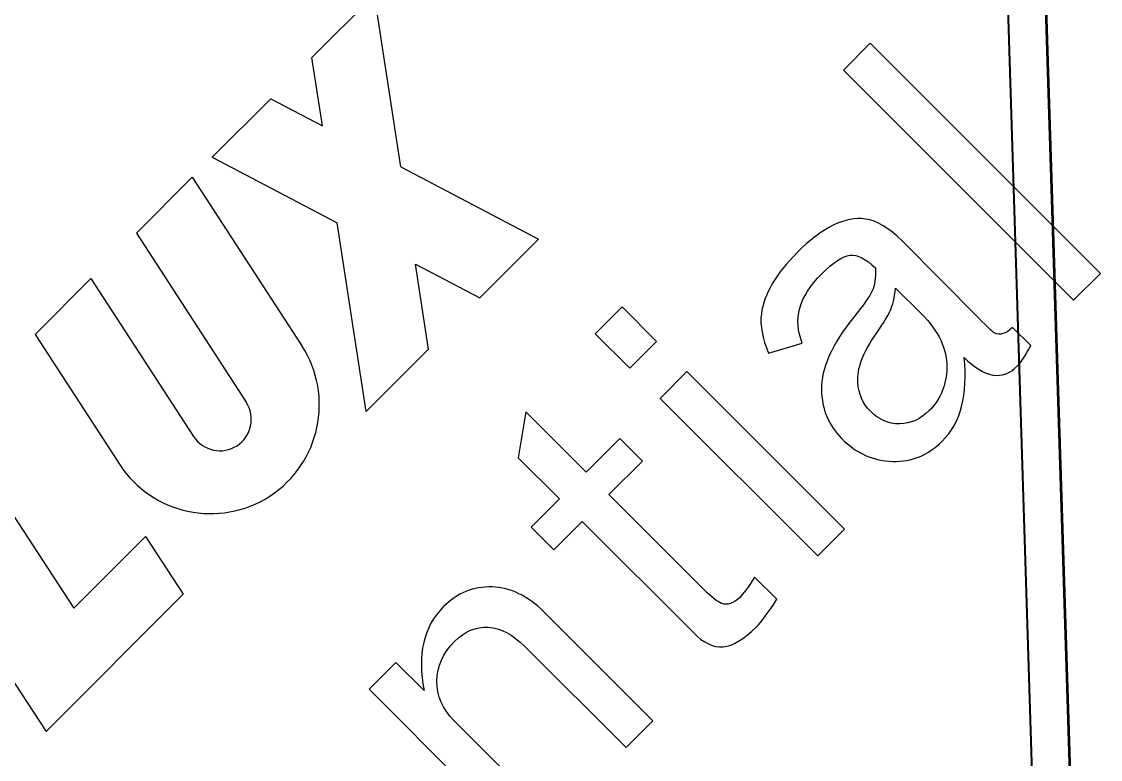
# Model space of a CAD drawing. Header units: millimetres. Extents: x 0 to 1600, y 0 to 1108.
# Drawn here: x 850.9 to 1126.6, y 667.6 to 856.3 of the extents above; entities that cross this region are included whole.
import ezdxf

# ---------------------------------------------------------------- set-up
doc = ezdxf.new("R2010")
doc.units = ezdxf.units.MM
doc.header["$LTSCALE"] = 88
doc.layers.get('0').update_dxf_attribs({"linetype": 'CONTINUOUS'})
doc.layers.add('5_ALL_CURVES', color=7, linetype='CONTINUOUS')
doc.layers.add('8_ALL_NOTES_BALLOONS_SYMBOLS_GT', color=7, linetype='CONTINUOUS')

msp = doc.modelspace()

# ---------------------------------------------------------------- linework, layer by layer
at = {"color": 7}
for p, q in [((1109.8, 946.62), (1122.73, 534.75)), ((1110.12, 946.7), (1123.05, 534.84)), ((1100.67, 935.84), (1112.97, 543.88))]:
    msp.add_line(p, q, dxfattribs=at)
at = {"color": 3}
msp.add_line((1100.49, 935.84), (1112.8, 543.95), dxfattribs=at)
at = {"color": 7, "true_color": 0x0066cc}
for p, q in [((925.12, 847.07), (941.08, 863.03)), ((947.81, 819.1), (941.08, 863.03)), ((927.79, 829.61), (925.12, 847.07)), ((899.62, 821.56), (914.59, 836.54)), ((914.59, 836.54), (927.79, 829.61)), ((899.62, 821.56), (931.59, 804.78)), ((947.81, 819.1), (983.03, 800.62)), ((938.98, 756.57), (931.59, 804.78)), ((968.05, 785.64), (983.03, 800.62)), ((954.94, 772.53), (951.61, 794.27)), ((951.61, 794.27), (968.05, 785.64)), ((938.98, 756.57), (954.94, 772.53))]:
    msp.add_line(p, q, dxfattribs=at)
at = {"color": 1}
for p, q in [((820.17, 773.56), (864.29, 706.31)), ((803.37, 756.77), (857.18, 674.77)), ((864.29, 706.31), (882.55, 724.56)), ((882.55, 724.56), (892.23, 709.81)), ((892.23, 709.81), (857.18, 674.77))]:
    msp.add_line(p, q, dxfattribs=at)
at = {"layer": '5_ALL_CURVES', "color": 5}
for p, q in [((1067.8, 850.7), (1060.95, 843.85)), ((1126.63, 791.87), (1067.8, 850.7)), ((1060.95, 843.85), (1119.78, 785.02)), ((1095.57, 780.39), (1075.93, 800.19)), ((1119.78, 785.02), (1126.63, 791.87)), ((1074.3, 788.12), (1080.83, 781.59)), ((1004.39, 783.3), (997.54, 776.45)), ((1013.19, 774.5), (1004.39, 783.3)), ((1108.83, 773.42), (1104.17, 778.08)), ((997.54, 776.45), (1006.34, 767.65)), ((1006.34, 767.65), (1013.19, 774.5)), ((1041.79, 771.47), (1050.44, 774.06)), ((1020.92, 766.77), (1014.07, 759.92)), ((1061.23, 726.46), (1020.92, 766.77)), ((1014.07, 759.92), (1054.38, 719.61)), ((979.81, 756.5), (977.86, 744.75)), ((995.23, 741.08), (979.81, 756.5)), ((1003.79, 749.64), (995.23, 741.08)), ((1009.57, 743.87), (1003.79, 749.64)), ((977.86, 744.75), (988.38, 734.23)), ((1001.01, 735.31), (1009.57, 743.87)), ((988.38, 734.23), (981.13, 726.98)), ((1025.38, 710.93), (1001.01, 735.31)), ((986.9, 721.2), (994.15, 728.45)), ((994.15, 728.45), (1022.59, 700.01)), ((981.13, 726.98), (986.9, 721.2)), ((1054.38, 719.61), (1061.23, 726.46)), ((1043.94, 708.54), (1038.25, 714.23)), ((1012.24, 677.47), (984.28, 705.43)), ((979.46, 696.55), (1005.39, 670.62)), ((946.56, 692.41), (939.7, 685.56)), ((953.77, 685.2), (946.56, 692.41)), ((939.7, 685.56), (980.01, 645.25)), ((986.87, 652.1), (961.41, 677.55)), ((1005.39, 670.62), (1012.24, 677.47))]:
    msp.add_line(p, q, dxfattribs=at)
for points in [[(1066.57, 805.78), (1061.39, 806.52), (1055.57, 803.66), (1049.16, 797.24)], [(1075.93, 800.19), (1072.62, 803.5), (1069.48, 805.37), (1066.57, 805.78)], [(1049.16, 797.24), (1043.67, 791.75), (1040.6, 786.45), (1039.97, 781.51)], [(1055.34, 791.71), (1058.32, 794.69), (1060.79, 796.29), (1062.63, 796.5)], [(1062.63, 796.5), (1064.5, 796.73), (1066.65, 795.61), (1069.16, 793.26)], [(1050.44, 774.06), (1047.97, 780.04), (1049.56, 785.93), (1055.34, 791.71)], [(1069.16, 793.26), (1069.2, 790.67), (1068.92, 788.72), (1068.32, 787.41)], [(1068.32, 787.41), (1067.72, 786.09), (1066.13, 783.86), (1063.57, 780.68)], [(1072.97, 782.43), (1073.5, 783.66), (1073.98, 785.57), (1074.3, 788.12)], [(1039.97, 781.51), (1039.6, 778.6), (1040.24, 775.26), (1041.79, 771.47)], [(1063.57, 780.68), (1058, 773.74), (1055.26, 767.57), (1055.34, 762.15)], [(1069.32, 776.45), (1071.23, 779.16), (1072.42, 781.15), (1072.97, 782.43)], [(1080.83, 781.59), (1085.29, 777.13), (1087.48, 772.47), (1087.4, 767.77)], [(1099.5, 776.67), (1099.07, 776.89), (1097.79, 778.15), (1095.57, 780.39)], [(1104.17, 778.08), (1102.5, 776.41), (1100.9, 775.93), (1099.5, 776.67)], [(1064.63, 763.98), (1064.38, 767.45), (1065.93, 771.63), (1069.32, 776.45)], [(1105.44, 768.21), (1106.36, 769.12), (1107.48, 770.87), (1108.83, 773.42)], [(1086.21, 748.97), (1090.95, 753.71), (1092.82, 760.84), (1091.78, 770.4)], [(1091.78, 770.4), (1097.08, 765.1), (1101.62, 764.38), (1105.44, 768.21)], [(1087.4, 767.77), (1087.32, 763.39), (1085.81, 759.72), (1082.9, 756.81)], [(1067.8, 756.69), (1065.89, 758.61), (1064.86, 761), (1064.63, 763.98)], [(1055.34, 762.15), (1055.42, 757.13), (1057.17, 752.99), (1060.55, 749.6)], [(1075.33, 753.39), (1072.5, 753.35), (1070.03, 754.46), (1067.8, 756.69)], [(1082.9, 756.81), (1080.67, 754.58), (1078.16, 753.43), (1075.33, 753.39)], [(1060.55, 749.6), (1064.3, 745.86), (1068.64, 743.91), (1073.54, 743.79)], [(1073.54, 743.79), (1078.44, 743.67), (1082.62, 745.38), (1086.21, 748.97)], [(1038.25, 714.23), (1036.61, 711.65), (1035.34, 709.89), (1034.46, 709.02)], [(971.17, 711.69), (966.43, 711.88), (962.25, 710.17), (958.66, 706.59)], [(984.28, 705.43), (980.29, 709.41), (975.91, 711.49), (971.17, 711.69)], [(1029.76, 707.5), (1028.73, 707.9), (1027.25, 709.06), (1025.38, 710.93)], [(1034.46, 709.02), (1032.87, 707.42), (1031.32, 706.91), (1029.76, 707.5)], [(958.66, 706.59), (953.65, 701.57), (952.01, 694.44), (953.77, 685.2)], [(1038.65, 701.41), (1040, 702.76), (1041.75, 705.15), (1043.94, 708.54)], [(961.57, 697.78), (964.16, 700.37), (967.03, 701.57), (970.18, 701.37)], [(970.18, 701.37), (973.32, 701.17), (976.43, 699.58), (979.46, 696.55)], [(1030.24, 696.37), (1032.67, 696.63), (1035.5, 698.26), (1038.65, 701.41)], [(957.07, 687.63), (957.11, 691.41), (958.58, 694.8), (961.57, 697.78)], [(1022.59, 700.01), (1025.22, 697.39), (1027.77, 696.11), (1030.24, 696.37)], [(961.41, 677.55), (958.47, 680.5), (957.03, 683.84), (957.07, 687.63)]]:
    msp.add_open_spline(points, degree=3, dxfattribs=at)
at = {"layer": '8_ALL_NOTES_BALLOONS_SYMBOLS_GT', "color": 7, "true_color": 0x00ff40}
for p, q in [((880.23, 802.18), (894.53, 816.48)), ((894.53, 816.48), (922.51, 773.39)), ((880.23, 802.18), (908.33, 758.91)), ((854.34, 776.29), (868.63, 790.58)), ((868.63, 790.58), (894.87, 750.17)), ((854.34, 776.29), (875.89, 743.1))]:
    msp.add_line(p, q, dxfattribs=at)
for centre, radius in [((899.2, 758.24), 27.8), ((901.6, 754.54), 8.02)]:
    msp.add_arc(centre, radius, 213, 33, dxfattribs=at)

doc.saveas('drawing.dxf')
